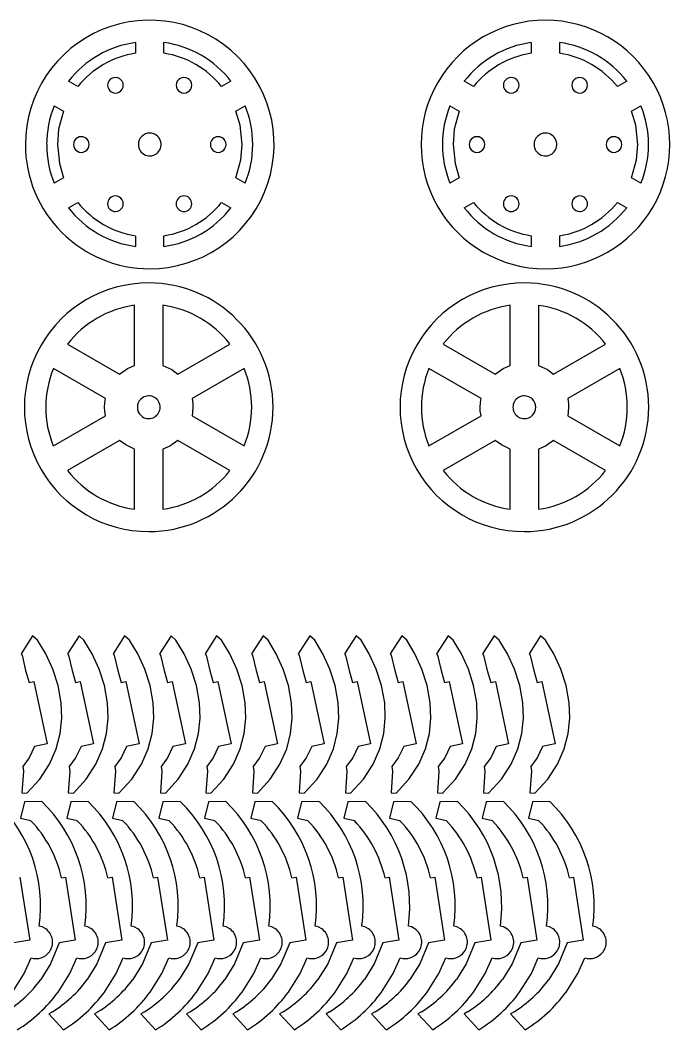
# Model space of a CAD drawing. Header units: millimetres. Extents: x -2305 to 1184, y -190 to 1638.
# Drawn here: x -1048.2 to -911.1, y -186.8 to 26.4 of the extents above; entities that cross this region are included whole.
import ezdxf

# ---------------------------------------------------------------- set-up
doc = ezdxf.new("R2010")
doc.units = ezdxf.units.MM

msp = doc.modelspace()

# ---------------------------------------------------------------- linework, layer by layer
at = {"color": 7, "linetype": 'Continuous'}
for p, q in [((-1023.84, 21.69), (-1023.84, 19.42)), ((-1017.84, 19.42), (-1017.84, 21.69)), ((-940.33, 21.69), (-940.33, 19.42)), ((-934.33, 19.42), (-934.33, 21.69)), ((-1036.02, 12.38), (-1037.98, 13.52)), ((-1003.7, 13.52), (-1005.66, 12.38)), ((-952.51, 12.38), (-954.47, 13.52)), ((-920.19, 13.52), (-922.15, 12.38)), ((-1040.99, 8.32), (-1039.02, 7.19)), ((-1002.66, 7.19), (-1000.69, 8.33)), ((-957.48, 8.32), (-955.51, 7.19)), ((-919.15, 7.19), (-917.18, 8.33)), ((-1039.02, -6.88), (-1040.99, -8.01)), ((-1000.69, -8.01), (-1002.66, -6.88)), ((-955.51, -6.88), (-957.48, -8.01)), ((-917.18, -8.01), (-919.15, -6.88)), ((-1037.98, -13.21), (-1036.02, -12.07)), ((-1005.66, -12.07), (-1003.69, -13.2)), ((-954.47, -13.21), (-952.51, -12.07)), ((-922.15, -12.07), (-920.18, -13.2)), ((-1023.84, -19.11), (-1023.84, -21.37)), ((-1017.84, -21.37), (-1017.84, -19.11)), ((-940.33, -19.11), (-940.33, -21.37)), ((-934.33, -21.37), (-934.33, -19.11)), ((-1024.05, -46.5), (-1024.05, -33.8)), ((-1018.05, -33.8), (-1018.05, -46.5)), ((-944.78, -46.5), (-944.78, -33.8)), ((-938.79, -33.8), (-938.79, -46.49)), ((-1038.18, -41.97), (-1027.19, -48.32)), ((-1014.91, -48.31), (-1003.92, -41.97)), ((-958.92, -41.97), (-947.92, -48.32)), ((-935.64, -48.31), (-924.65, -41.97)), ((-938.79, -46.49), (-938.78, -46.5)), ((-1030.19, -53.5), (-1041.18, -47.16)), ((-1000.91, -47.16), (-1011.9, -53.5)), ((-950.93, -53.5), (-961.92, -47.16)), ((-921.65, -47.16), (-932.64, -53.5)), ((-1041.18, -63.49), (-1030.19, -57.14)), ((-1011.9, -57.14), (-1000.91, -63.49)), ((-961.92, -63.49), (-950.93, -57.14)), ((-932.64, -57.14), (-921.65, -63.49)), ((-1027.19, -62.33), (-1038.18, -68.67)), ((-1003.91, -68.68), (-1014.91, -62.33)), ((-947.92, -62.33), (-958.92, -68.67)), ((-924.65, -68.68), (-935.64, -62.33)), ((-1024.05, -76.84), (-1024.05, -64.15)), ((-1018.05, -64.15), (-1018.05, -76.84)), ((-944.78, -76.84), (-944.78, -64.15)), ((-938.78, -64.15), (-938.78, -76.84)), ((-1045.55, -103.59), (-1048, -107.36)), ((-1044.5, -104.5), (-1045.55, -103.59)), ((-1035.76, -103.59), (-1038.21, -107.36)), ((-1034.71, -104.5), (-1035.76, -103.59)), ((-1026.13, -103.59), (-1028.59, -107.36)), ((-1025.09, -104.5), (-1026.13, -103.59)), ((-1016.34, -103.59), (-1018.8, -107.36)), ((-1015.3, -104.5), (-1016.34, -103.59)), ((-1006.72, -103.59), (-1009.17, -107.36)), ((-1005.67, -104.5), (-1006.72, -103.59)), ((-996.93, -103.59), (-999.38, -107.36)), ((-995.88, -104.5), (-996.93, -103.59)), ((-987.07, -103.59), (-989.53, -107.36)), ((-986.03, -104.5), (-987.07, -103.59)), ((-977.29, -103.59), (-979.74, -107.36)), ((-976.24, -104.5), (-977.29, -103.59)), ((-967.66, -103.59), (-970.11, -107.36)), ((-966.61, -104.5), (-967.66, -103.59)), ((-957.87, -103.59), (-960.32, -107.36)), ((-956.82, -104.5), (-957.87, -103.59)), ((-948.14, -103.59), (-950.59, -107.36)), ((-947.09, -104.5), (-948.14, -103.59)), ((-938.35, -103.59), (-940.8, -107.36)), ((-937.3, -104.5), (-938.35, -103.59)), ((-1048, -107.36), (-1047.78, -107.69)), ((-1038.21, -107.36), (-1037.99, -107.69)), ((-1028.59, -107.36), (-1028.37, -107.69)), ((-1018.8, -107.36), (-1018.58, -107.69)), ((-1009.17, -107.36), (-1008.95, -107.69)), ((-999.38, -107.36), (-999.16, -107.69)), ((-989.53, -107.36), (-989.31, -107.69)), ((-979.74, -107.36), (-979.52, -107.69)), ((-970.11, -107.36), (-969.89, -107.69)), ((-960.32, -107.36), (-960.1, -107.69)), ((-950.59, -107.36), (-950.37, -107.69)), ((-940.8, -107.36), (-940.58, -107.69)), ((-1046.29, -113.4), (-1045.3, -113.19)), ((-1045.3, -113.19), (-1042.51, -126.4)), ((-1036.5, -113.4), (-1035.51, -113.19)), ((-1035.51, -113.19), (-1032.72, -126.4)), ((-1026.87, -113.4), (-1025.89, -113.19)), ((-1025.89, -113.19), (-1023.1, -126.4)), ((-1017.09, -113.4), (-1016.1, -113.19)), ((-1016.1, -113.19), (-1013.3, -126.4)), ((-1007.46, -113.4), (-1006.47, -113.19)), ((-1006.47, -113.19), (-1003.68, -126.4)), ((-997.67, -113.4), (-996.68, -113.19)), ((-996.68, -113.19), (-993.89, -126.4)), ((-987.81, -113.4), (-986.83, -113.19)), ((-986.83, -113.19), (-984.03, -126.4)), ((-978.03, -113.4), (-977.04, -113.19)), ((-977.04, -113.19), (-974.25, -126.4)), ((-968.4, -113.4), (-967.41, -113.19)), ((-967.41, -113.19), (-964.62, -126.4)), ((-958.61, -113.4), (-957.62, -113.19)), ((-957.62, -113.19), (-954.83, -126.4)), ((-948.88, -113.4), (-947.89, -113.19)), ((-947.89, -113.19), (-945.1, -126.4)), ((-939.09, -113.4), (-938.1, -113.19)), ((-938.1, -113.19), (-935.31, -126.4)), ((-1042.51, -126.4), (-1045.13, -126.95)), ((-1032.72, -126.4), (-1035.34, -126.95)), ((-1023.1, -126.4), (-1025.72, -126.95)), ((-1013.3, -126.4), (-1015.93, -126.95)), ((-1003.68, -126.4), (-1006.3, -126.95)), ((-993.89, -126.4), (-996.51, -126.95)), ((-984.03, -126.4), (-986.65, -126.95)), ((-974.25, -126.4), (-976.87, -126.95)), ((-964.62, -126.4), (-967.24, -126.95)), ((-954.83, -126.4), (-957.45, -126.95)), ((-945.1, -126.4), (-947.72, -126.95)), ((-935.31, -126.4), (-937.93, -126.95)), ((-1047.5, -132.15), (-1047.8, -136.74)), ((-1047.64, -131.13), (-1047.5, -132.15)), ((-1037.71, -132.15), (-1038.02, -136.74)), ((-1037.85, -131.13), (-1037.71, -132.15)), ((-1028.08, -132.15), (-1028.39, -136.74)), ((-1028.22, -131.13), (-1028.08, -132.15)), ((-1018.3, -132.15), (-1018.6, -136.74)), ((-1018.44, -131.13), (-1018.3, -132.15)), ((-1008.67, -132.15), (-1008.97, -136.74)), ((-1008.81, -131.13), (-1008.67, -132.15)), ((-998.88, -132.15), (-999.18, -136.74)), ((-999.02, -131.13), (-998.88, -132.15)), ((-989.02, -132.15), (-989.33, -136.74)), ((-989.16, -131.13), (-989.02, -132.15)), ((-979.24, -132.15), (-979.54, -136.74)), ((-979.38, -131.13), (-979.24, -132.15)), ((-969.61, -132.15), (-969.91, -136.74)), ((-969.75, -131.13), (-969.61, -132.15)), ((-959.82, -132.15), (-960.12, -136.74)), ((-959.96, -131.13), (-959.82, -132.15)), ((-950.09, -132.15), (-950.39, -136.74)), ((-950.23, -131.13), (-950.09, -132.15)), ((-940.3, -132.15), (-940.6, -136.74)), ((-940.44, -131.13), (-940.3, -132.15)), ((-1047.8, -136.74), (-1046.75, -136.81)), ((-1038.02, -136.74), (-1036.96, -136.81)), ((-1028.39, -136.74), (-1027.33, -136.81)), ((-1018.6, -136.74), (-1017.54, -136.81)), ((-1008.97, -136.74), (-1007.91, -136.81)), ((-999.18, -136.74), (-998.13, -136.81)), ((-989.33, -136.74), (-988.27, -136.81)), ((-979.54, -136.74), (-978.48, -136.81)), ((-969.91, -136.74), (-968.85, -136.81)), ((-960.12, -136.74), (-959.07, -136.81)), ((-950.39, -136.74), (-949.33, -136.81)), ((-940.6, -136.74), (-939.54, -136.81)), ((-1047.29, -138.61), (-1048.13, -142.05)), ((-1043.59, -138.56), (-1047.29, -138.61)), ((-1037.5, -138.61), (-1038.34, -142.05)), ((-1033.81, -138.56), (-1037.5, -138.61)), ((-1027.87, -138.61), (-1028.71, -142.05)), ((-1024.18, -138.56), (-1027.87, -138.61)), ((-1018.08, -138.61), (-1018.93, -142.05)), ((-1014.39, -138.56), (-1018.08, -138.61)), ((-1008.46, -138.61), (-1009.3, -142.05)), ((-1004.76, -138.56), (-1008.46, -138.61)), ((-998.67, -138.61), (-999.51, -142.05)), ((-994.97, -138.56), (-998.67, -138.61)), ((-988.81, -138.61), (-989.66, -142.05)), ((-985.12, -138.56), (-988.81, -138.61)), ((-979.02, -138.61), (-979.87, -142.05)), ((-975.33, -138.56), (-979.02, -138.61)), ((-969.39, -138.61), (-970.24, -142.05)), ((-965.7, -138.56), (-969.39, -138.61)), ((-959.61, -138.61), (-960.45, -142.05)), ((-955.91, -138.56), (-959.61, -138.61)), ((-949.87, -138.61), (-950.72, -142.05)), ((-946.18, -138.56), (-949.87, -138.61)), ((-940.09, -138.61), (-940.93, -142.05)), ((-936.39, -138.56), (-940.09, -138.61)), ((-1048.13, -142.05), (-1045.91, -142.6)), ((-1038.34, -142.05), (-1036.13, -142.6)), ((-1028.71, -142.05), (-1026.5, -142.6)), ((-1018.93, -142.05), (-1016.71, -142.6)), ((-1009.3, -142.05), (-1007.08, -142.6)), ((-999.51, -142.05), (-997.29, -142.6)), ((-989.66, -142.05), (-987.44, -142.6)), ((-979.87, -142.05), (-977.65, -142.6)), ((-970.24, -142.05), (-968.02, -142.6)), ((-960.45, -142.05), (-958.23, -142.6)), ((-950.72, -142.05), (-948.5, -142.6)), ((-940.93, -142.05), (-938.71, -142.6)), ((-1048.22, -154.52), (-1046.17, -167.85)), ((-1039.45, -154.65), (-1038.59, -154.52)), ((-1038.59, -154.52), (-1036.54, -167.85)), ((-1029.67, -154.65), (-1028.8, -154.52)), ((-1028.8, -154.52), (-1026.75, -167.85)), ((-1020.04, -154.65), (-1019.17, -154.52)), ((-1019.17, -154.52), (-1017.12, -167.85)), ((-1010.25, -154.65), (-1009.38, -154.52)), ((-1009.38, -154.52), (-1007.33, -167.85)), ((-1000.62, -154.65), (-999.75, -154.52)), ((-999.75, -154.52), (-997.7, -167.85)), ((-990.83, -154.65), (-989.96, -154.52)), ((-989.96, -154.52), (-987.92, -167.85)), ((-980.98, -154.65), (-980.11, -154.52)), ((-980.11, -154.52), (-978.06, -167.85)), ((-971.19, -154.65), (-970.32, -154.52)), ((-970.32, -154.52), (-968.27, -167.85)), ((-961.56, -154.65), (-960.69, -154.52)), ((-960.69, -154.52), (-958.64, -167.85)), ((-951.77, -154.65), (-950.9, -154.52)), ((-950.9, -154.52), (-948.86, -167.85)), ((-942.04, -154.65), (-941.17, -154.52)), ((-941.17, -154.52), (-939.12, -167.85)), ((-932.25, -154.65), (-931.38, -154.52)), ((-931.38, -154.52), (-929.34, -167.85)), ((-1046.17, -167.85), (-1049.55, -168.37)), ((-1036.54, -167.85), (-1039.92, -168.37)), ((-1026.75, -167.85), (-1030.14, -168.37)), ((-1017.12, -167.85), (-1020.51, -168.37)), ((-1007.33, -167.85), (-1010.72, -168.37)), ((-997.7, -167.85), (-1001.09, -168.37)), ((-987.92, -167.85), (-991.3, -168.37)), ((-978.06, -167.85), (-981.45, -168.37)), ((-968.27, -167.85), (-971.66, -168.37)), ((-958.64, -167.85), (-962.03, -168.37)), ((-948.86, -167.85), (-952.24, -168.37)), ((-939.12, -167.85), (-942.51, -168.37)), ((-929.34, -167.85), (-932.72, -168.37)), ((-1041.38, -182.93), (-1042.12, -183.39)), ((-1031.75, -182.93), (-1032.49, -183.39)), ((-1021.96, -182.93), (-1022.7, -183.39)), ((-1012.33, -182.93), (-1013.07, -183.39)), ((-1002.54, -182.93), (-1003.29, -183.39)), ((-992.69, -182.93), (-993.43, -183.39)), ((-982.9, -182.93), (-983.64, -183.39)), ((-973.27, -182.93), (-974.02, -183.39)), ((-963.48, -182.93), (-964.23, -183.39)), ((-953.75, -182.93), (-954.5, -183.39)), ((-943.96, -182.93), (-944.71, -183.39)), ((-1042.12, -183.39), (-1039.01, -186.76)), ((-1032.49, -183.39), (-1029.38, -186.76)), ((-1022.7, -183.39), (-1019.59, -186.76)), ((-1013.07, -183.39), (-1009.97, -186.76)), ((-1003.29, -183.39), (-1000.18, -186.76)), ((-993.43, -183.39), (-990.32, -186.76)), ((-983.64, -183.39), (-980.53, -186.76)), ((-974.02, -183.39), (-970.91, -186.76)), ((-964.23, -183.39), (-961.12, -186.76)), ((-954.5, -183.39), (-951.39, -186.76)), ((-944.71, -183.39), (-941.6, -186.76))]:
    msp.add_line(p, q, dxfattribs=at)
at = {"color": 7, "linetype": 'Continuous', "flags": 128}
for points in [[(-1039.02, 7.19), (-1040.07, 3.36), (-1040.33, 0.16)], [(-1001.35, 0.16), (-1001.77, 4.21), (-1002.66, 7.19)], [(-955.51, 7.19), (-956.56, 3.36), (-956.82, 0.16)], [(-917.84, 0.16), (-918.26, 4.21), (-919.15, 7.19)], [(-1040.33, 0.16), (-1039.91, -3.89), (-1039.02, -6.88)], [(-1002.66, -6.88), (-1001.61, -3.05), (-1001.35, 0.16)], [(-956.82, 0.16), (-956.4, -3.89), (-955.51, -6.88)], [(-919.15, -6.88), (-918.1, -3.05), (-917.84, 0.16)], [(-1027.19, -48.32), (-1025.52, -47.15), (-1024.05, -46.5)], [(-1018.05, -46.5), (-1016.19, -47.37), (-1014.91, -48.31)], [(-947.92, -48.32), (-946.26, -47.15), (-944.78, -46.5)], [(-938.79, -46.5), (-936.93, -47.37), (-935.64, -48.31)], [(-1030.37, -55.32), (-1030.32, -54.29), (-1030.19, -53.5)], [(-1030.19, -57.14), (-1030.34, -56.13), (-1030.37, -55.32)], [(-1011.9, -53.5), (-1011.76, -54.51), (-1011.72, -55.32)], [(-1011.72, -55.32), (-1011.78, -56.35), (-1011.9, -57.14)], [(-951.11, -55.32), (-951.05, -54.29), (-950.93, -53.5)], [(-950.93, -57.14), (-951.08, -56.13), (-951.11, -55.32)], [(-932.64, -53.5), (-932.49, -54.51), (-932.46, -55.32)], [(-932.46, -55.32), (-932.52, -56.35), (-932.64, -57.14)], [(-1024.05, -64.15), (-1025.9, -63.28), (-1027.19, -62.33)], [(-1014.91, -62.33), (-1016.57, -63.5), (-1018.05, -64.15)], [(-944.78, -64.15), (-946.64, -63.28), (-947.92, -62.33)], [(-935.64, -62.33), (-937.31, -63.5), (-938.78, -64.15)], [(-1046.75, -136.81), (-1044.02, -133.81), (-1041.98, -130.68), (-1040.57, -127.47), (-1039.72, -124.21), (-1039.39, -120.95), (-1039.52, -117.74), (-1040.17, -114.07), (-1041.28, -110.59), (-1042.76, -107.38), (-1044.5, -104.5)], [(-1036.96, -136.81), (-1034.23, -133.81), (-1032.19, -130.68), (-1030.78, -127.47), (-1029.93, -124.21), (-1029.61, -120.95), (-1029.73, -117.74), (-1030.39, -114.07), (-1031.5, -110.59), (-1032.97, -107.38), (-1034.71, -104.5)], [(-1027.33, -136.81), (-1024.6, -133.81), (-1022.56, -130.68), (-1021.15, -127.47), (-1020.31, -124.21), (-1019.98, -120.95), (-1020.1, -117.74), (-1020.76, -114.07), (-1021.87, -110.59), (-1023.34, -107.38), (-1025.09, -104.5)], [(-1017.54, -136.81), (-1014.81, -133.81), (-1012.77, -130.68), (-1011.36, -127.47), (-1010.52, -124.21), (-1010.19, -120.95), (-1010.31, -117.74), (-1010.97, -114.07), (-1012.08, -110.59), (-1013.55, -107.38), (-1015.3, -104.5)], [(-1007.91, -136.81), (-1005.19, -133.81), (-1003.14, -130.68), (-1001.73, -127.47), (-1000.89, -124.21), (-1000.56, -120.95), (-1000.69, -117.74), (-1001.34, -114.07), (-1002.45, -110.59), (-1003.93, -107.38), (-1005.67, -104.5)], [(-998.13, -136.81), (-995.4, -133.81), (-993.36, -130.68), (-991.94, -127.47), (-991.1, -124.21), (-990.77, -120.95), (-990.9, -117.74), (-991.55, -114.07), (-992.66, -110.59), (-994.14, -107.38), (-995.88, -104.5)], [(-988.27, -136.81), (-985.54, -133.81), (-983.5, -130.68), (-982.09, -127.47), (-981.25, -124.21), (-980.92, -120.95), (-981.04, -117.74), (-981.7, -114.07), (-982.81, -110.59), (-984.28, -107.38), (-986.03, -104.5)], [(-978.48, -136.81), (-975.76, -133.81), (-973.71, -130.68), (-972.3, -127.47), (-971.46, -124.21), (-971.13, -120.95), (-971.25, -117.74), (-971.91, -114.07), (-973.02, -110.59), (-974.5, -107.38), (-976.24, -104.5)], [(-968.85, -136.81), (-966.13, -133.81), (-964.08, -130.68), (-962.67, -127.47), (-961.83, -124.21), (-961.5, -120.95), (-961.63, -117.74), (-962.28, -114.07), (-963.39, -110.59), (-964.87, -107.38), (-966.61, -104.5)], [(-959.07, -136.81), (-956.34, -133.81), (-954.3, -130.68), (-952.88, -127.47), (-952.04, -124.21), (-951.71, -120.95), (-951.84, -117.74), (-952.49, -114.07), (-953.6, -110.59), (-955.08, -107.38), (-956.82, -104.5)], [(-949.33, -136.81), (-946.61, -133.81), (-944.56, -130.68), (-943.15, -127.47), (-942.31, -124.21), (-941.98, -120.95), (-942.11, -117.74), (-942.76, -114.07), (-943.87, -110.59), (-945.35, -107.38), (-947.09, -104.5)], [(-939.54, -136.81), (-936.82, -133.81), (-934.78, -130.68), (-933.36, -127.47), (-932.52, -124.21), (-932.19, -120.95), (-932.32, -117.74), (-932.97, -114.07), (-934.08, -110.59), (-935.56, -107.38), (-937.3, -104.5)], [(-1047.78, -107.69), (-1047.02, -110.89), (-1046.29, -113.4)], [(-1037.99, -107.69), (-1037.23, -110.89), (-1036.5, -113.4)], [(-1028.37, -107.69), (-1027.6, -110.89), (-1026.87, -113.4)], [(-1018.58, -107.69), (-1017.81, -110.89), (-1017.09, -113.4)], [(-1008.95, -107.69), (-1008.18, -110.89), (-1007.46, -113.4)], [(-999.16, -107.69), (-998.4, -110.89), (-997.67, -113.4)], [(-989.31, -107.69), (-988.54, -110.89), (-987.81, -113.4)], [(-979.52, -107.69), (-978.75, -110.89), (-978.03, -113.4)], [(-969.89, -107.69), (-969.12, -110.89), (-968.4, -113.4)], [(-960.1, -107.69), (-959.34, -110.89), (-958.61, -113.4)], [(-950.37, -107.69), (-949.6, -110.89), (-948.88, -113.4)], [(-940.58, -107.69), (-939.81, -110.89), (-939.09, -113.4)], [(-1045.13, -126.95), (-1046.28, -129.31), (-1047.64, -131.13)], [(-1035.34, -126.95), (-1036.48, -129.31), (-1037.85, -131.13)], [(-1025.72, -126.95), (-1026.86, -129.31), (-1028.22, -131.13)], [(-1015.93, -126.95), (-1017.07, -129.31), (-1018.44, -131.13)], [(-1006.3, -126.95), (-1007.44, -129.31), (-1008.81, -131.13)], [(-996.51, -126.95), (-997.65, -129.31), (-999.02, -131.13)], [(-986.66, -126.95), (-987.8, -129.31), (-989.16, -131.13)], [(-976.87, -126.95), (-978.01, -129.31), (-979.38, -131.13)], [(-967.24, -126.95), (-968.38, -129.31), (-969.75, -131.13)], [(-957.45, -126.95), (-958.59, -129.31), (-959.96, -131.13)], [(-947.72, -126.95), (-948.86, -129.31), (-950.23, -131.13)], [(-937.93, -126.95), (-939.07, -129.31), (-940.44, -131.13)], [(-1042.76, -165.45), (-1043.52, -165.03), (-1044.16, -164.84)], [(-1033.13, -165.45), (-1033.89, -165.03), (-1034.53, -164.84)], [(-1023.34, -165.45), (-1024.1, -165.03), (-1024.74, -164.84)], [(-1013.72, -165.45), (-1014.47, -165.03), (-1015.11, -164.84)], [(-1003.93, -165.45), (-1004.69, -165.03), (-1005.32, -164.84)], [(-994.3, -165.45), (-995.06, -165.03), (-995.69, -164.84)], [(-984.51, -165.45), (-985.27, -165.03), (-985.91, -164.84)], [(-974.66, -165.45), (-975.42, -165.03), (-976.05, -164.84)], [(-964.87, -165.45), (-965.63, -165.03), (-966.26, -164.84)], [(-955.24, -165.45), (-956, -165.03), (-956.63, -164.84)], [(-945.45, -165.45), (-946.21, -165.03), (-946.85, -164.84)], [(-935.72, -165.45), (-936.48, -165.03), (-937.11, -164.84)], [(-925.93, -165.45), (-926.69, -165.03), (-927.32, -164.84)], [(-1039.92, -168.37), (-1041.76, -172.84), (-1043.81, -176.14)], [(-1030.14, -168.37), (-1031.97, -172.84), (-1034.03, -176.14)], [(-1020.51, -168.37), (-1022.34, -172.84), (-1024.4, -176.14)], [(-1010.72, -168.37), (-1012.56, -172.84), (-1014.61, -176.14)], [(-1001.09, -168.37), (-1002.93, -172.84), (-1004.98, -176.14)], [(-991.3, -168.37), (-993.14, -172.84), (-995.19, -176.14)], [(-981.45, -168.37), (-983.28, -172.84), (-985.34, -176.14)], [(-971.66, -168.37), (-973.5, -172.84), (-975.55, -176.14)], [(-962.03, -168.37), (-963.87, -172.84), (-965.92, -176.14)], [(-952.24, -168.37), (-954.08, -172.84), (-956.13, -176.14)], [(-942.51, -168.37), (-944.35, -172.84), (-946.4, -176.14)], [(-932.72, -168.37), (-934.56, -172.84), (-936.61, -176.14)], [(-1049.82, -178.8), (-1047.35, -174.84), (-1045.88, -171.57)], [(-1040.19, -178.8), (-1037.72, -174.84), (-1036.25, -171.57)], [(-1030.4, -178.8), (-1027.93, -174.84), (-1026.46, -171.57)], [(-1020.77, -178.8), (-1018.3, -174.84), (-1016.83, -171.57)], [(-1010.98, -178.8), (-1008.51, -174.84), (-1007.05, -171.57)], [(-1001.35, -178.8), (-998.89, -174.84), (-997.42, -171.57)], [(-991.57, -178.8), (-989.1, -174.84), (-987.63, -171.57)], [(-981.71, -178.8), (-979.24, -174.84), (-977.77, -171.57)], [(-971.92, -178.8), (-969.45, -174.84), (-967.98, -171.57)], [(-962.3, -178.8), (-959.83, -174.84), (-958.36, -171.57)], [(-952.51, -178.8), (-950.04, -174.84), (-948.57, -171.57)], [(-942.78, -178.8), (-940.31, -174.84), (-938.84, -171.57)], [(-932.99, -178.8), (-930.52, -174.84), (-929.05, -171.57)]]:
    msp.add_lwpolyline(points, dxfattribs=at)
at = {"color": 7, "linetype": 'Continuous'}
for centre, radius, start, end in [((-1020.84, 0.16), 26.24, 269.9956, 180.0077), ((-937.33, 0.15), 26.24, 89.999, 270.0019), ((-937.33, 0.15), 26.24, 269.9989, 90.0002), ((-1020.85, 0.18), 21.71, 97.9092, 142.1116), ((-1020.83, 0.18), 21.72, 37.9114, 82.09), ((-937.34, 0.18), 21.71, 97.911, 142.1086), ((-937.32, 0.18), 21.72, 37.9115, 82.0895), ((-1020.85, 0.19), 19.46, 98.8427, 141.214), ((-1020.85, 0.16), 19.49, 38.8249, 81.1181), ((-937.34, 0.19), 19.46, 98.8422, 141.2141), ((-937.34, 0.16), 19.49, 38.822, 81.1195), ((-1028.07, 12.67), 1.65, 89.9945, 269.9994), ((-1028.07, 12.67), 1.65, 269.9945, 90.0117), ((-1013.61, 12.67), 1.65, 89.99, 270.0042), ((-1013.61, 12.67), 1.65, 269.9945, 90.0113), ((-944.56, 12.67), 1.65, 89.9945, 270.0035), ((-944.56, 12.67), 1.65, 269.9945, 90.0076), ((-930.1, 12.67), 1.65, 89.99, 270.0083), ((-930.1, 12.67), 1.65, 269.9945, 90.0072), ((-1020.95, 0.17), 21.64, 157.8735, 180.0474), ((-1020.75, 0.17), 21.65, 359.9505, 22.1145), ((-937.44, 0.18), 21.63, 157.8722, 180.0503), ((-937.23, 0.18), 21.64, 359.9465, 22.1233), ((-1020.84, 0.16), 2.4, 89.9168, 180.0702), ((-1020.84, 0.15), 2.4, 179.9973, 90.0006), ((-937.33, 0.16), 2.4, 89.9239, 180.0545), ((-937.33, 0.15), 2.4, 179.9973, 89.9978), ((-1020.86, 0.14), 26.22, 179.9657, 270.0384), ((-1020.93, 0.14), 21.65, 179.9537, 202.1126), ((-1035.29, 0.15), 1.65, 89.99, 270.0085), ((-1035.29, 0.15), 1.65, 269.99, 90.0115), ((-1006.39, 0.15), 1.65, 89.99, 270.0009), ((-1006.39, 0.15), 1.65, 269.9945, 90.0146), ((-1020.72, 0.13), 21.62, 337.8708, 0.058), ((-937.42, 0.14), 21.65, 179.9524, 202.1155), ((-951.78, 0.15), 1.65, 89.99, 269.996), ((-951.78, 0.15), 1.65, 269.99, 90.024), ((-922.88, 0.15), 1.65, 89.99, 270.005), ((-922.88, 0.15), 1.65, 269.9945, 90.0105), ((-937.21, 0.13), 21.62, 337.8721, 0.055), ((-1020.84, 0.14), 19.48, 218.8092, 261.1393), ((-1028.07, -12.36), 1.65, 90.003, 269.9909), ((-1028.07, -12.36), 1.65, 270.003, 90.0032), ((-1020.84, 0.13), 19.47, 278.8581, 321.2069), ((-1013.61, -12.36), 1.65, 89.9985, 269.9957), ((-1013.61, -12.36), 1.65, 270.003, 90.0029), ((-937.33, 0.14), 19.48, 218.8082, 261.1398), ((-944.56, -12.36), 1.65, 90.003, 269.995), ((-944.56, -12.36), 1.65, 270.003, 89.9991), ((-937.33, 0.13), 19.47, 278.8587, 321.2068), ((-930.1, -12.36), 1.65, 89.9985, 269.9998), ((-930.1, -12.36), 1.65, 270.003, 89.9987), ((-1020.85, 0.14), 21.72, 217.9182, 262.088), ((-1020.83, 0.14), 21.72, 277.9083, 322.0849), ((-937.34, 0.14), 21.72, 217.9181, 262.0886), ((-937.32, 0.14), 21.71, 277.9065, 322.088), ((-1021.05, -55.32), 26.24, 89.9995, 270.0001), ((-1021.05, -55.32), 26.24, 270.0006, 89.9998), ((-941.78, -55.32), 26.24, 89.9995, 270.0002), ((-941.78, -55.32), 26.24, 270.0006, 89.9997), ((-1021.06, -55.3), 21.71, 97.9216, 142.1031), ((-1021.04, -55.29), 21.7, 37.8875, 82.0833), ((-941.79, -55.29), 21.7, 97.9239, 142.1135), ((-941.78, -55.3), 21.7, 37.8967, 82.0843), ((-1021.11, -55.31), 21.66, 157.8977, 180.0411), ((-1020.98, -55.3), 21.66, 359.9604, 22.0958), ((-941.85, -55.31), 21.66, 157.8824, 180.0298), ((-941.73, -55.31), 21.67, 359.9654, 22.0912), ((-1021.05, -55.32), 2.4, 90.0012, 269.9978), ((-1021.05, -55.32), 2.4, 269.993, 90.0079), ((-941.79, -55.32), 2.4, 89.993, 270.0057), ((-941.79, -55.32), 2.4, 270.0012, 90), ((-1021.11, -55.34), 21.67, 179.9674, 202.1036), ((-1020.99, -55.33), 21.67, 337.9047, 0.0421), ((-941.87, -55.33), 21.64, 179.9688, 202.1291), ((-941.74, -55.33), 21.68, 337.9114, 0.0359), ((-1021.06, -55.35), 21.7, 217.8925, 262.0834), ((-1021.04, -55.34), 21.7, 277.9206, 322.101), ((-941.79, -55.35), 21.7, 217.8928, 262.0794), ((-941.78, -55.34), 21.71, 277.9166, 322.094), ((-1074.6, -160.64), 30.74, 352.1411, 45.9261), ((-1064.98, -160.64), 30.74, 352.1474, 45.916), ((-1055.19, -160.64), 30.74, 352.1466, 45.922), ((-1045.57, -160.64), 30.74, 352.1472, 45.9161), ((-1035.77, -160.64), 30.74, 352.1463, 45.9222), ((-1026.15, -160.64), 30.75, 352.15, 45.9168), ((-1016.36, -160.64), 30.74, 352.1459, 45.9203), ((-1006.5, -160.64), 30.74, 352.1454, 45.9226), ((-996.72, -160.64), 30.75, 352.1509, 45.9178), ((-987.09, -160.64), 30.74, 352.1497, 45.9177), ((-977.29, -160.64), 30.74, 352.1389, 45.9222), ((-967.56, -160.64), 30.74, 352.1401, 45.9182), ((-957.78, -160.64), 30.75, 352.1498, 45.917), ((-1064.83, -160.51), 26.05, 12.9979, 43.4177), ((-1055.04, -160.5), 26.04, 12.9951, 43.4213), ((-1045.42, -160.51), 26.05, 12.9978, 43.4181), ((-1035.63, -160.5), 26.04, 12.995, 43.4217), ((-1026.02, -160.52), 26.07, 13.0139, 43.4134), ((-1016.23, -160.52), 26.07, 13.015, 43.4101), ((-1006.38, -160.52), 26.07, 13.0122, 43.4095), ((-996.56, -160.5), 26.04, 12.9928, 43.4231), ((-986.94, -160.5), 26.04, 12.9933, 43.4216), ((-977.17, -160.52), 26.07, 13.014, 43.413), ((-967.43, -160.52), 26.06, 13.0102, 43.4117), ((-957.65, -160.52), 26.07, 13.0138, 43.4138), ((-1044.82, -168.25), 3.48, 323.6871, 53.7858), ((-1035.19, -168.25), 3.48, 323.684, 53.7674), ((-1025.4, -168.25), 3.48, 323.6869, 53.7613), ((-1015.77, -168.25), 3.48, 323.6828, 53.7678), ((-1005.98, -168.25), 3.48, 323.6857, 53.7617), ((-996.35, -168.25), 3.48, 323.671, 53.8006), ((-986.56, -168.25), 3.48, 323.6651, 53.8025), ((-976.71, -168.25), 3.48, 323.6938, 53.7836), ((-966.92, -168.25), 3.48, 323.6754, 53.7742), ((-957.29, -168.25), 3.48, 323.6801, 53.7727), ((-947.51, -168.25), 3.48, 323.714, 53.7577), ((-937.78, -168.25), 3.48, 323.6949, 53.7526), ((-927.98, -168.25), 3.48, 323.67, 53.801), ((-1044.82, -168.25), 3.48, 252.2903, 323.6944), ((-1035.19, -168.25), 3.48, 252.2718, 323.7054), ((-1025.4, -168.25), 3.48, 252.272, 323.7123), ((-1015.77, -168.25), 3.48, 252.2717, 323.7052), ((-1005.99, -168.25), 3.48, 252.2719, 323.7121), ((-996.36, -168.25), 3.48, 252.288, 323.6963), ((-986.57, -168.25), 3.48, 252.2873, 323.6954), ((-976.71, -168.25), 3.48, 252.2893, 323.6929), ((-966.93, -168.25), 3.48, 252.2691, 323.7199), ((-957.3, -168.25), 3.48, 252.268, 323.7181), ((-947.51, -168.25), 3.48, 252.2977, 323.6824), ((-937.78, -168.25), 3.48, 252.2688, 323.7194), ((-927.99, -168.25), 3.48, 252.2878, 323.6961), ((-1064.86, -160.72), 26.09, 301.6731, 323.7836), ((-1055.07, -160.73), 26.09, 301.6733, 323.7882), ((-1045.45, -160.72), 26.09, 301.6729, 323.7842), ((-1035.66, -160.73), 26.08, 301.673, 323.7888), ((-1026.03, -160.73), 26.09, 301.6726, 323.7847), ((-1016.24, -160.73), 26.08, 301.6712, 323.7874), ((-1006.38, -160.73), 26.08, 301.672, 323.7908), ((-996.6, -160.73), 26.09, 301.6737, 323.7873), ((-986.96, -160.74), 26.08, 301.6711, 323.7925), ((-977.18, -160.73), 26.09, 301.6738, 323.7872), ((-967.42, -160.76), 26.04, 301.6562, 323.8093), ((-957.66, -160.73), 26.09, 301.6723, 323.7852), ((-1064.89, -160.71), 30.62, 301.7008, 323.7775), ((-1055.09, -160.71), 30.61, 301.698, 323.7826), ((-1045.47, -160.71), 30.62, 301.7004, 323.7777), ((-1035.68, -160.72), 30.61, 301.6976, 323.7828), ((-1026.05, -160.71), 30.61, 301.6987, 323.7824), ((-1016.26, -160.72), 30.6, 301.6967, 323.7831), ((-1006.4, -160.72), 30.6, 301.7, 323.7858), ((-996.62, -160.71), 30.61, 301.6986, 323.7824), ((-986.99, -160.71), 30.61, 301.7002, 323.7818), ((-977.21, -160.71), 30.61, 301.7008, 323.7803), ((-967.49, -160.69), 30.64, 301.7039, 323.767), ((-957.68, -160.71), 30.61, 301.6983, 323.7825)]:
    msp.add_arc(centre, radius, start, end, dxfattribs=at)

doc.saveas('drawing.dxf')
